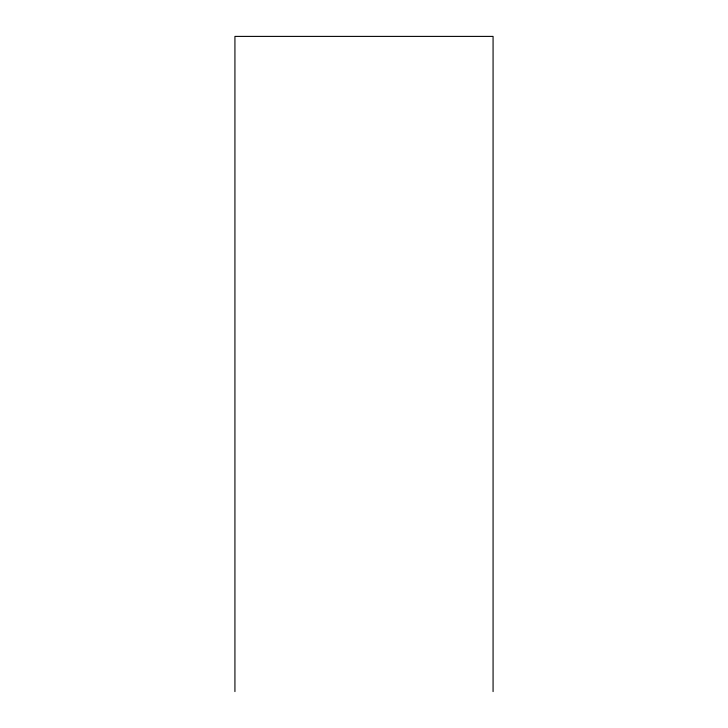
<?xml version="1.0" encoding="UTF-8"?>
<svg xmlns="http://www.w3.org/2000/svg" width="728" height="728" viewBox="0 0 728 728"><rect width="100%" height="100%" fill="white"/><g stroke="black" fill="none" stroke-linecap="round" stroke-linejoin="round"><path stroke-width="1.09" d="M493.074 691.6L493.074 36.4L234.926 36.4L234.926 691.6"/></g></svg>
